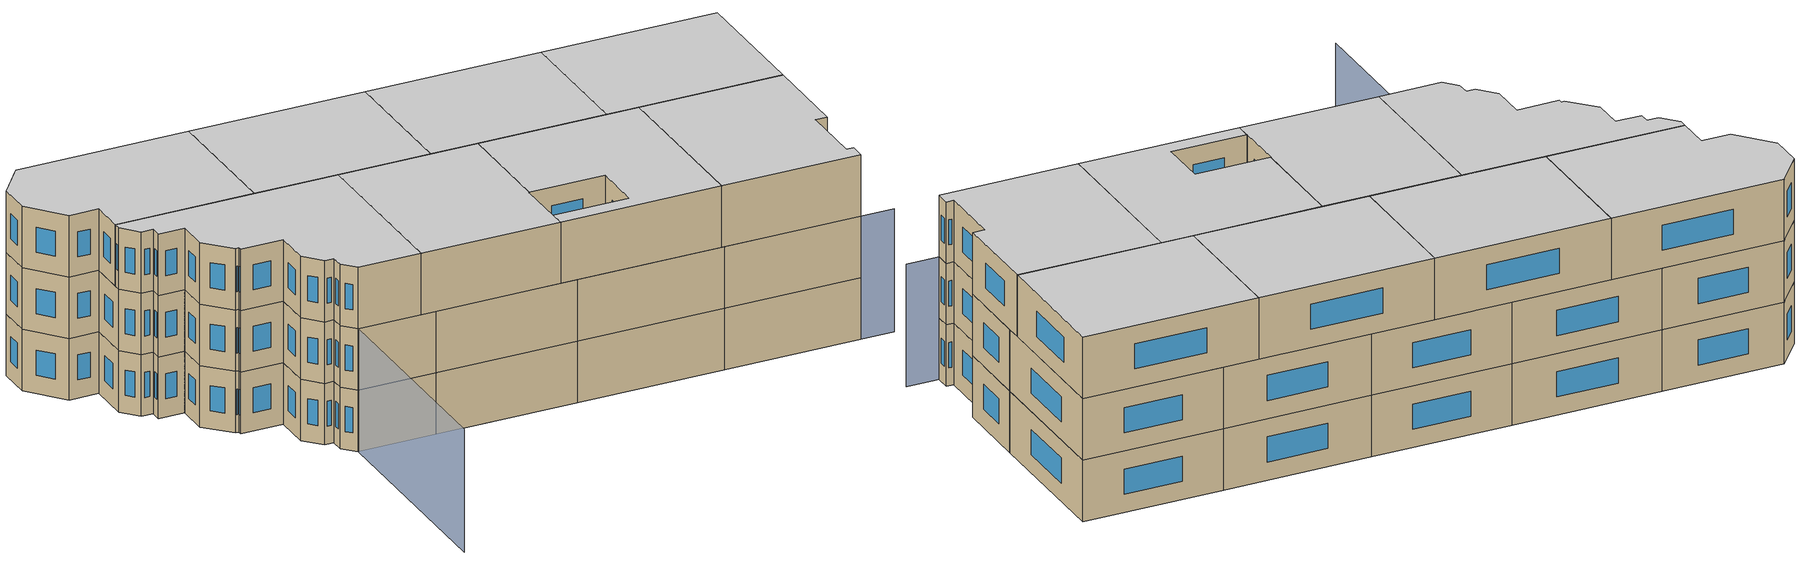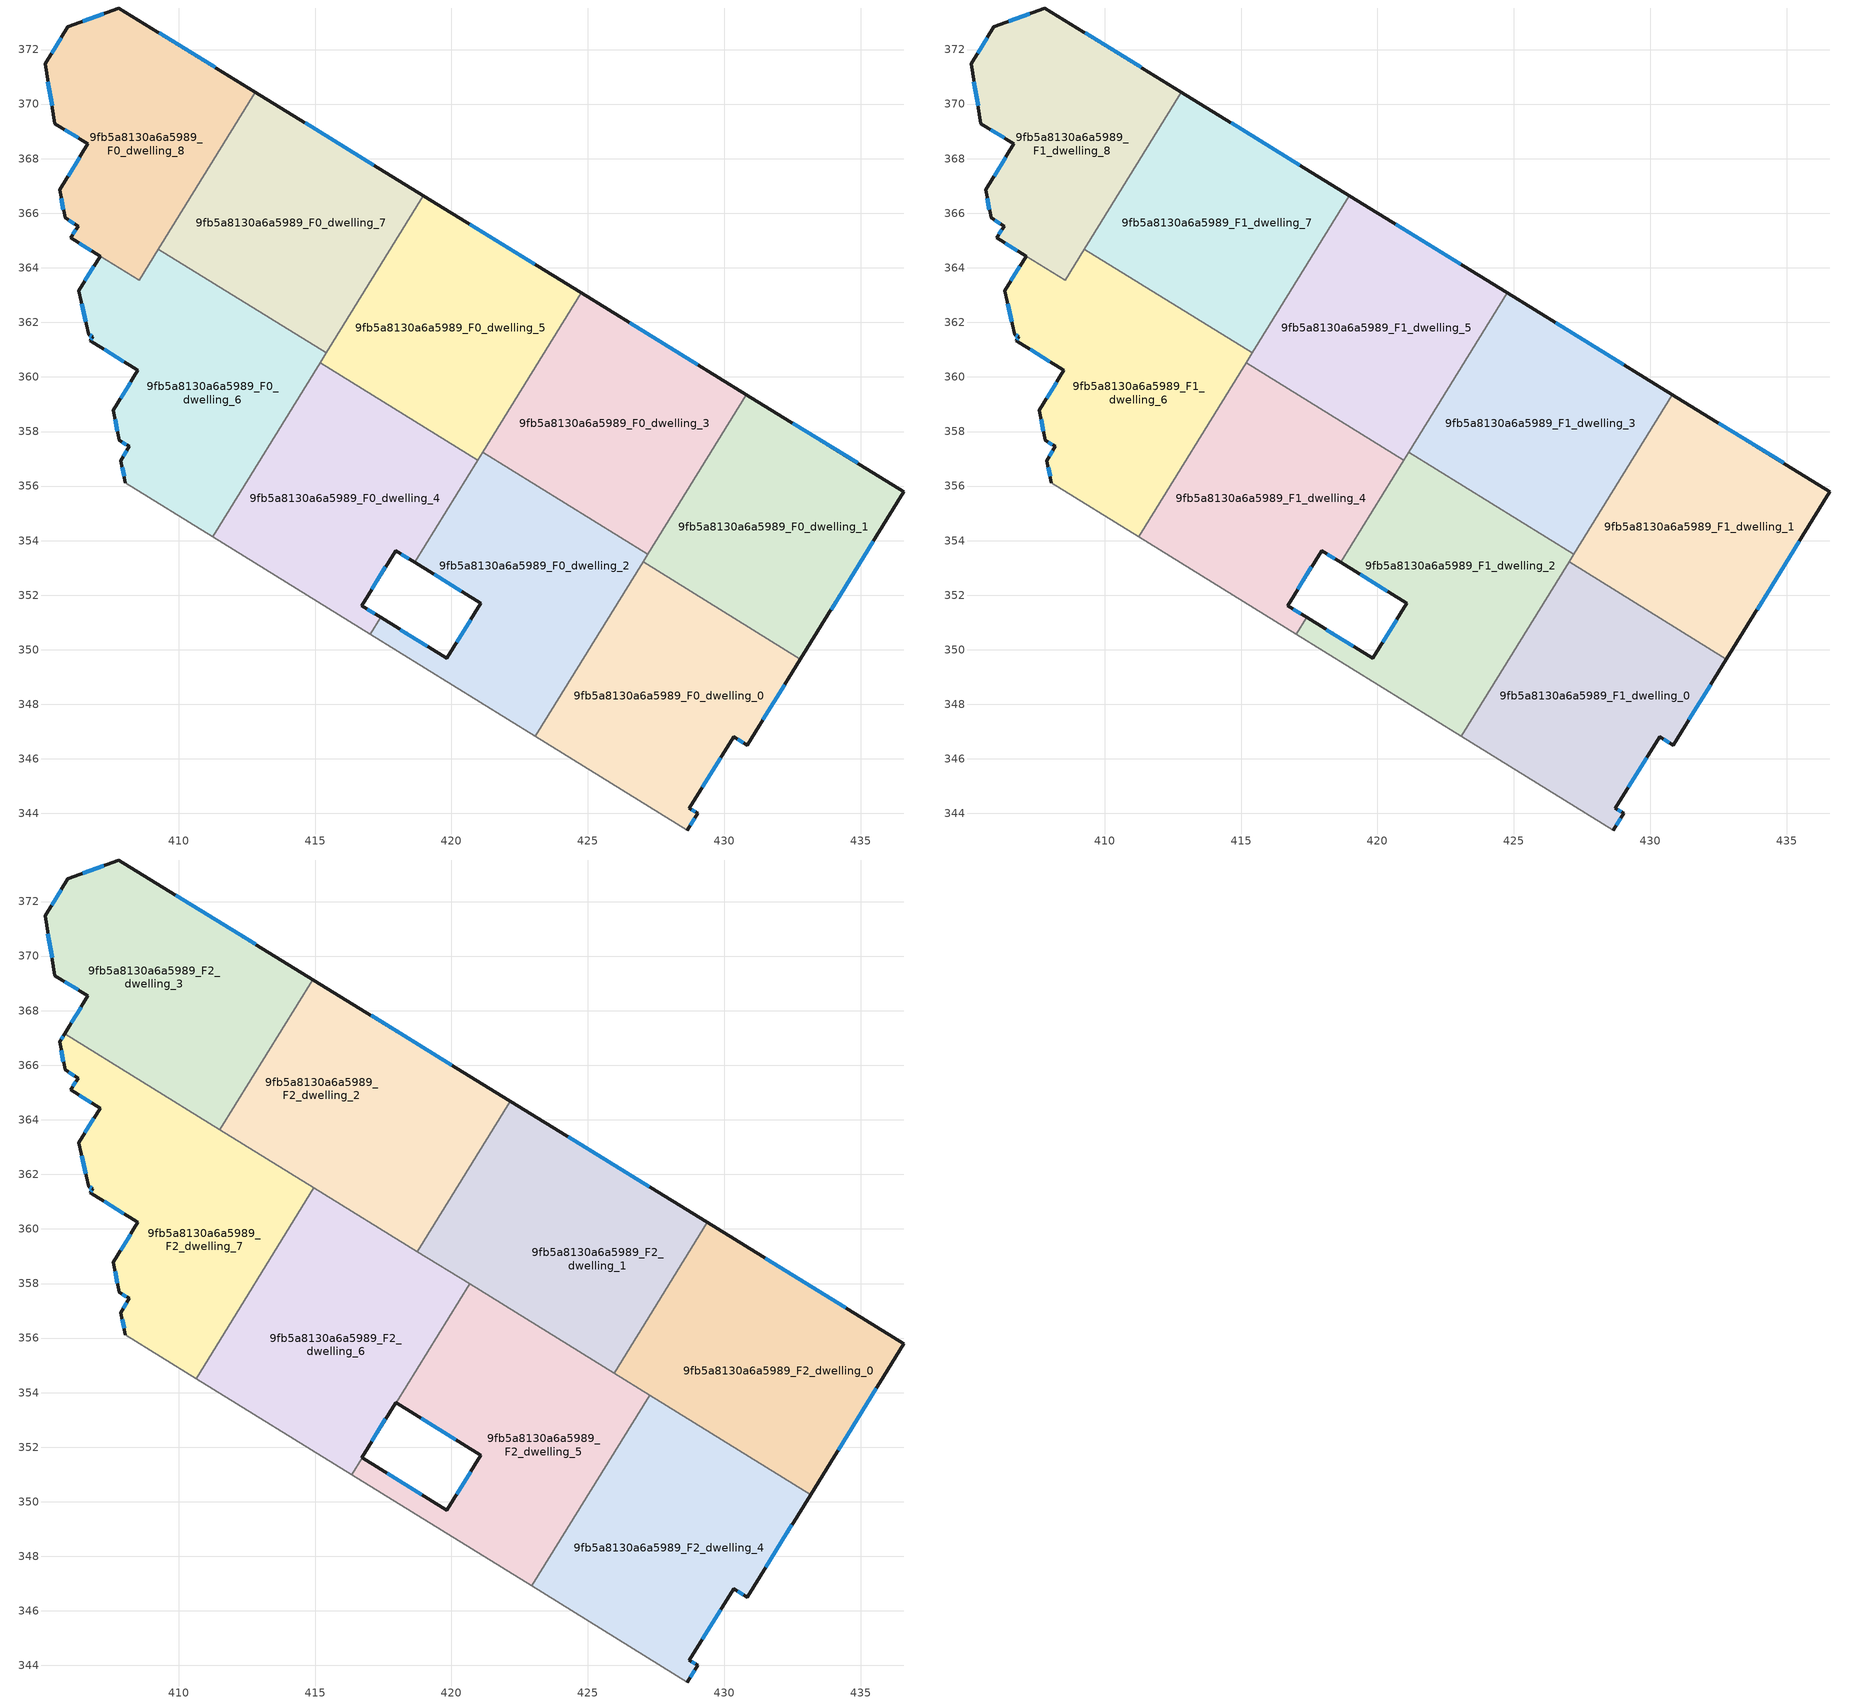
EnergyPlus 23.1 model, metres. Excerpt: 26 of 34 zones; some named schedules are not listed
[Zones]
9fb5a8130a6a5989_F0_dwelling_0
 floor ground (EU_floor_Construction): 432.79,349.66 430.84,346.5 430.34,346.81 428.72,344.19 429.02,344.01 428.64,343.39 423.07,346.83 427.02,353.22 z0
 wall outside (EU_wall_Construction): 428.64,343.39 429.02,344.01 428.72,344.19 430.34,346.81 430.84,346.5 432.79,349.66 z0:3
 wall adiabatic (EU_wall_Construction): 423.07,346.83 428.64,343.39 z0:3
 wall to 9fb5a8130a6a5989_F0_dwelling_1 (EU_wall_Construction): 432.79,349.66 427.02,353.22 z0:3
 wall to 9fb5a8130a6a5989_F0_dwelling_2 (EU_wall_Construction): 427.02,353.22 423.07,346.83 z0:3
 window (EU_Window_Construction): 428.93,344.06 428.81,344.14 / 428.75,343.58 428.91,343.83 / 431.42,347.43 432.22,348.72 / 430.49,346.72 430.69,346.59 / 429.2,344.97 429.86,346.04 z0.88:2.12
9fb5a8130a6a5989_F0_dwelling_1
 floor ground (EU_floor_Construction): 436.58,355.8 432.79,349.66 427.02,353.22 430.81,359.35 z0
 wall outside (EU_wall_Construction): 432.79,349.66 436.58,355.8 430.81,359.35 z0:3
 wall to 9fb5a8130a6a5989_F0_dwelling_3 (EU_wall_Construction): 430.81,359.35 427.19,353.5 z0:3
 wall to 9fb5a8130a6a5989_F0_dwelling_2 (EU_wall_Construction): 427.19,353.5 427.02,353.22 z0:3
 window (EU_Window_Construction): 433.91,351.47 435.47,353.99 / 434.88,356.85 432.51,358.3 z0.88:2.12
9fb5a8130a6a5989_F0_dwelling_2
 floor ground (EU_floor_Construction): 427.19,353.5 423.07,346.83 417.02,350.57 417.4,351.19 419.83,349.68 421.08,351.7 418.65,353.2 421.14,357.24 z0
 wall outside (EU_wall_Construction): 418.65,353.2 421.08,351.7 419.83,349.68 417.4,351.19 z0:3
 wall to 9fb5a8130a6a5989_F0_dwelling_4 (EU_wall_Construction): 417.4,351.19 417.02,350.57 / 420.96,356.95 418.65,353.2 z0:3
 wall to 9fb5a8130a6a5989_F0_dwelling_3 (EU_wall_Construction): 427.19,353.5 421.14,357.24 z0:3
 wall adiabatic (EU_wall_Construction): 417.02,350.57 423.07,346.83 z0:3
 wall to 9fb5a8130a6a5989_F0_dwelling_5 (EU_wall_Construction): 421.14,357.24 420.96,356.95 z0:3
 window (EU_Window_Construction): 419.12,350.13 418.12,350.74 / 420.71,351.11 420.2,350.28 / 419.37,352.76 420.36,352.14 z0.88:2.12
9fb5a8130a6a5989_F0_dwelling_3
 floor ground (EU_floor_Construction): 430.81,359.35 427.19,353.5 421.14,357.24 424.75,363.08 z0
 wall outside (EU_wall_Construction): 430.81,359.35 424.75,363.08 z0:3
 wall to 9fb5a8130a6a5989_F0_dwelling_5 (EU_wall_Construction): 424.75,363.08 421.14,357.24 z0:3
 window (EU_Window_Construction): 429.02,360.45 426.54,361.98 z0.88:2.12
9fb5a8130a6a5989_F0_dwelling_4
 floor ground (EU_floor_Construction): 420.96,356.95 418.65,353.2 417.95,353.63 416.7,351.62 417.4,351.19 417.02,350.57 411.25,354.14 415.19,360.52 z0
 wall outside (EU_wall_Construction): 417.4,351.19 416.7,351.62 417.95,353.63 418.65,353.2 z0:3
 wall adiabatic (EU_wall_Construction): 411.25,354.14 417.02,350.57 z0:3
 wall to 9fb5a8130a6a5989_F0_dwelling_5 (EU_wall_Construction): 420.96,356.95 415.19,360.52 z0:3
 wall to 9fb5a8130a6a5989_F0_dwelling_6 (EU_wall_Construction): 415.19,360.52 411.25,354.14 z0:3
 window (EU_Window_Construction): 417.2,351.31 416.91,351.49 / 418.16,353.51 418.44,353.33 / 417.07,352.21 417.58,353.04 z0.88:2.12
9fb5a8130a6a5989_F0_dwelling_5
 floor ground (EU_floor_Construction): 424.75,363.08 420.96,356.95 415.19,360.52 418.97,366.64 z0
 wall outside (EU_wall_Construction): 424.75,363.08 418.97,366.64 z0:3
 wall to 9fb5a8130a6a5989_F0_dwelling_7 (EU_wall_Construction): 418.97,366.64 415.41,360.88 z0:3
 wall to 9fb5a8130a6a5989_F0_dwelling_6 (EU_wall_Construction): 415.41,360.88 415.19,360.52 z0:3
 window (EU_Window_Construction): 423.05,364.13 420.68,365.59 z0.88:2.12
9fb5a8130a6a5989_F0_dwelling_6
 floor ground (EU_floor_Construction): 415.41,360.88 411.25,354.14 408.05,356.12 407.88,356.93 408.2,357.45 407.82,357.68 407.6,358.78 408.51,360.25 406.76,361.32 406.85,361.46 406.71,361.55 406.34,363.15 407.12,364.43 408.56,363.54 409.26,364.68 z0
 wall outside (EU_wall_Construction): 407.12,364.43 406.34,363.15 406.71,361.55 406.85,361.46 406.76,361.32 408.51,360.25 407.6,358.78 407.82,357.68 408.2,357.45 407.88,356.93 408.05,356.12 z0:3
 wall to 9fb5a8130a6a5989_F0_dwelling_7 (EU_wall_Construction): 415.41,360.88 409.26,364.68 z0:3
 wall adiabatic (EU_wall_Construction): 408.05,356.12 411.25,354.14 z0:3
 wall to 9fb5a8130a6a5989_F0_dwelling_8 (EU_wall_Construction): 409.26,364.68 408.56,363.54 407.12,364.43 z0:3
 window (EU_Window_Construction): 407.67,358.46 407.76,358.01 / 408.24,359.81 407.87,359.21 / 407.28,361.01 407.99,360.56 / 406.82,361.42 406.79,361.37 / 406.75,361.53 406.81,361.49 / 406.45,362.68 406.6,362.02 / 406.89,364.05 406.57,363.53 / 407.93,356.69 408,356.36 / 408.1,357.3 407.97,357.09 / 407.93,357.61 408.09,357.52 z0.88:2.12
9fb5a8130a6a5989_F0_dwelling_7
 floor ground (EU_floor_Construction): 418.97,366.64 415.41,360.88 409.26,364.68 412.82,370.43 z0
 wall outside (EU_wall_Construction): 418.97,366.64 412.82,370.43 z0:3
 wall to 9fb5a8130a6a5989_F0_dwelling_8 (EU_wall_Construction): 412.82,370.43 409.26,364.68 z0:3
 window (EU_Window_Construction): 417.16,367.76 414.63,369.32 z0.88:2.12
9fb5a8130a6a5989_F0_dwelling_8
 floor ground (EU_floor_Construction): 412.82,370.43 408.56,363.54 406.05,365.09 406.31,365.53 405.84,365.83 405.64,366.86 406.68,368.54 405.47,369.29 405.1,371.47 405.94,372.83 407.8,373.52 z0
 wall outside (EU_wall_Construction): 412.82,370.43 407.8,373.52 405.94,372.83 405.1,371.47 405.47,369.29 406.68,368.54 405.64,366.86 405.84,365.83 406.31,365.53 406.05,365.09 407.12,364.43 z0:3
 window (EU_Window_Construction): 406.23,365.4 406.12,365.22 / 405.98,365.74 406.17,365.62 / 405.7,366.56 405.78,366.13 / 406.37,368.04 405.95,367.36 / 405.82,369.07 406.32,368.76 / 405.21,370.83 405.36,369.93 / 405.7,372.43 405.35,371.87 / 407.25,373.32 406.49,373.04 / 411.34,371.34 409.28,372.61 / 406.36,364.9 406.8,364.62 z0.88:2.12
9fb5a8130a6a5989_F1_dwelling_0
 floor to 9fb5a8130a6a5989_F0_dwelling_0 (EU_floor_Construction): 432.79,349.66 430.84,346.5 430.34,346.81 428.72,344.19 429.02,344.01 428.64,343.39 423.07,346.83 427.02,353.22 z3
 wall outside (EU_wall_Construction): 428.64,343.39 429.02,344.01 428.72,344.19 430.34,346.81 430.84,346.5 432.79,349.66 z3:6
 wall adiabatic (EU_wall_Construction): 423.07,346.83 428.64,343.39 z3:6
 wall to 9fb5a8130a6a5989_F1_dwelling_1 (EU_wall_Construction): 432.79,349.66 427.02,353.22 z3:6
 wall to 9fb5a8130a6a5989_F1_dwelling_2 (EU_wall_Construction): 427.02,353.22 423.07,346.83 z3:6
 window (EU_Window_Construction): 428.93,344.06 428.81,344.14 / 428.75,343.58 428.91,343.83 / 431.42,347.43 432.22,348.72 / 430.49,346.72 430.69,346.59 / 429.2,344.97 429.86,346.04 z3.88:5.12
9fb5a8130a6a5989_F1_dwelling_1
 floor to 9fb5a8130a6a5989_F0_dwelling_1 (EU_floor_Construction): 436.58,355.8 432.79,349.66 427.02,353.22 430.81,359.35 z3
 wall outside (EU_wall_Construction): 432.79,349.66 436.58,355.8 430.81,359.35 z3:6
 wall to 9fb5a8130a6a5989_F1_dwelling_3 (EU_wall_Construction): 430.81,359.35 427.19,353.5 z3:6
 wall to 9fb5a8130a6a5989_F1_dwelling_2 (EU_wall_Construction): 427.19,353.5 427.02,353.22 z3:6
 window (EU_Window_Construction): 433.91,351.47 435.47,353.99 / 434.88,356.85 432.51,358.3 z3.88:5.12
9fb5a8130a6a5989_F1_dwelling_2
 floor to 9fb5a8130a6a5989_F0_dwelling_2 (EU_floor_Construction): 427.19,353.5 423.07,346.83 417.02,350.57 417.4,351.19 419.83,349.68 421.08,351.7 418.65,353.2 421.14,357.24 z3
 wall outside (EU_wall_Construction): 418.65,353.2 421.08,351.7 419.83,349.68 417.4,351.19 z3:6
 wall to 9fb5a8130a6a5989_F1_dwelling_4 (EU_wall_Construction): 417.4,351.19 417.02,350.57 / 420.96,356.95 418.65,353.2 z3:6
 wall to 9fb5a8130a6a5989_F1_dwelling_3 (EU_wall_Construction): 427.19,353.5 421.14,357.24 z3:6
 wall adiabatic (EU_wall_Construction): 417.02,350.57 423.07,346.83 z3:6
 wall to 9fb5a8130a6a5989_F1_dwelling_5 (EU_wall_Construction): 421.14,357.24 420.96,356.95 z3:6
 window (EU_Window_Construction): 419.12,350.13 418.12,350.74 / 420.71,351.11 420.2,350.28 / 419.37,352.76 420.36,352.14 z3.88:5.12
9fb5a8130a6a5989_F1_dwelling_3
 floor to 9fb5a8130a6a5989_F0_dwelling_3 (EU_floor_Construction): 430.81,359.35 427.19,353.5 421.14,357.24 424.75,363.08 z3
 wall outside (EU_wall_Construction): 430.81,359.35 424.75,363.08 z3:6
 wall to 9fb5a8130a6a5989_F1_dwelling_5 (EU_wall_Construction): 424.75,363.08 421.14,357.24 z3:6
 window (EU_Window_Construction): 429.02,360.45 426.54,361.98 z3.88:5.12
 ceiling adiabatic (EU_roof_Construction): 427.39,353.83 430.81,359.35 424.75,363.08 421.14,357.24 427.06,353.58 427.26,353.91 z6
9fb5a8130a6a5989_F1_dwelling_4
 floor to 9fb5a8130a6a5989_F0_dwelling_4 (EU_floor_Construction): 420.96,356.95 418.65,353.2 417.95,353.63 416.7,351.62 417.4,351.19 417.02,350.57 411.25,354.14 415.19,360.52 z3
 wall outside (EU_wall_Construction): 417.4,351.19 416.7,351.62 417.95,353.63 418.65,353.2 z3:6
 wall adiabatic (EU_wall_Construction): 411.25,354.14 417.02,350.57 z3:6
 wall to 9fb5a8130a6a5989_F1_dwelling_5 (EU_wall_Construction): 420.96,356.95 415.19,360.52 z3:6
 wall to 9fb5a8130a6a5989_F1_dwelling_6 (EU_wall_Construction): 415.19,360.52 411.25,354.14 z3:6
 window (EU_Window_Construction): 417.2,351.31 416.91,351.49 / 418.16,353.51 418.44,353.33 / 417.07,352.21 417.58,353.04 z3.88:5.12
9fb5a8130a6a5989_F1_dwelling_5
 floor to 9fb5a8130a6a5989_F0_dwelling_5 (EU_floor_Construction): 424.75,363.08 420.96,356.95 415.19,360.52 418.97,366.64 z3
 wall outside (EU_wall_Construction): 424.75,363.08 418.97,366.64 z3:6
 wall to 9fb5a8130a6a5989_F1_dwelling_7 (EU_wall_Construction): 418.97,366.64 415.41,360.88 z3:6
 wall to 9fb5a8130a6a5989_F1_dwelling_6 (EU_wall_Construction): 415.41,360.88 415.19,360.52 z3:6
 window (EU_Window_Construction): 423.05,364.13 420.68,365.59 z3.88:5.12
9fb5a8130a6a5989_F1_dwelling_6
 floor to 9fb5a8130a6a5989_F0_dwelling_6 (EU_floor_Construction): 415.41,360.88 411.25,354.14 408.05,356.12 407.88,356.93 408.2,357.45 407.82,357.68 407.6,358.78 408.51,360.25 406.76,361.32 406.85,361.46 406.71,361.55 406.34,363.15 407.12,364.43 408.56,363.54 409.26,364.68 z3
 wall outside (EU_wall_Construction): 407.12,364.43 406.34,363.15 406.71,361.55 406.85,361.46 406.76,361.32 408.51,360.25 407.6,358.78 407.82,357.68 408.2,357.45 407.88,356.93 408.05,356.12 z3:6
 wall to 9fb5a8130a6a5989_F1_dwelling_7 (EU_wall_Construction): 415.41,360.88 409.26,364.68 z3:6
 wall adiabatic (EU_wall_Construction): 408.05,356.12 411.25,354.14 z3:6
 wall to 9fb5a8130a6a5989_F1_dwelling_8 (EU_wall_Construction): 409.26,364.68 408.56,363.54 407.12,364.43 z3:6
 window (EU_Window_Construction): 407.67,358.46 407.76,358.01 / 408.24,359.81 407.87,359.21 / 407.28,361.01 407.99,360.56 / 406.82,361.42 406.79,361.37 / 406.75,361.53 406.81,361.49 / 406.45,362.68 406.6,362.02 / 406.89,364.05 406.57,363.53 / 407.93,356.69 408,356.36 / 408.1,357.3 407.97,357.09 / 407.93,357.61 408.09,357.52 z3.88:5.12
9fb5a8130a6a5989_F1_dwelling_7
 floor to 9fb5a8130a6a5989_F0_dwelling_7 (EU_floor_Construction): 418.97,366.64 415.41,360.88 409.26,364.68 412.82,370.43 z3
 wall outside (EU_wall_Construction): 418.97,366.64 412.82,370.43 z3:6
 wall to 9fb5a8130a6a5989_F1_dwelling_8 (EU_wall_Construction): 412.82,370.43 409.26,364.68 z3:6
 window (EU_Window_Construction): 417.16,367.76 414.63,369.32 z3.88:5.12
9fb5a8130a6a5989_F1_dwelling_8
 floor to 9fb5a8130a6a5989_F0_dwelling_8 (EU_floor_Construction): 412.82,370.43 408.56,363.54 406.05,365.09 406.31,365.53 405.84,365.83 405.64,366.86 406.68,368.54 405.47,369.29 405.1,371.47 405.94,372.83 407.8,373.52 z3
 wall outside (EU_wall_Construction): 412.82,370.43 407.8,373.52 405.94,372.83 405.1,371.47 405.47,369.29 406.68,368.54 405.64,366.86 405.84,365.83 406.31,365.53 406.05,365.09 407.12,364.43 z3:6
 window (EU_Window_Construction): 406.23,365.4 406.12,365.22 / 405.98,365.74 406.17,365.62 / 405.7,366.56 405.78,366.13 / 406.37,368.04 405.95,367.36 / 405.82,369.07 406.32,368.76 / 405.21,370.83 405.36,369.93 / 405.7,372.43 405.35,371.87 / 407.25,373.32 406.49,373.04 / 411.34,371.34 409.28,372.61 / 406.36,364.9 406.8,364.62 z3.88:5.12
9fb5a8130a6a5989_F2_dwelling_0
 floor to 9fb5a8130a6a5989_F1_dwelling_1 (EU_floor_Construction): 436.58,355.8 433.17,350.26 427.39,353.83 430.81,359.35 z6
 floor adiabatic (EU_floor_Construction): 430.81,359.35 427.39,353.83 425.96,354.71 429.38,360.24 z6
 wall outside (EU_wall_Construction): 433.17,350.26 436.58,355.8 429.38,360.24 z6:9
 wall to 9fb5a8130a6a5989_F2_dwelling_1 (EU_wall_Construction): 429.38,360.24 425.96,354.71 z6:9
 wall to 9fb5a8130a6a5989_F2_dwelling_4 (EU_wall_Construction): 427.26,353.91 433.17,350.26 z6:9
 wall to 9fb5a8130a6a5989_F2_dwelling_5 (EU_wall_Construction): 425.96,354.71 427.26,353.91 z6:9
 window (EU_Window_Construction): 434.46,357.11 431.5,358.93 / 434.17,351.89 435.58,354.16 z6.88:8.12
 ceiling to 9fb5a8130a6a5989_F3_dwelling_0 (EU_floor_Construction): 433.17,350.26 436.58,355.8 429.38,360.24 425.96,354.71 z9
9fb5a8130a6a5989_F2_dwelling_1
 floor adiabatic (EU_floor_Construction): 429.38,360.24 425.96,354.71 421.34,357.56 424.75,363.08 z6
 floor to 9fb5a8130a6a5989_F1_dwelling_5 (EU_floor_Construction): 424.75,363.08 421.34,357.56 418.74,359.17 422.15,364.68 z6
 wall outside (EU_wall_Construction): 429.38,360.24 422.15,364.68 z6:9
 wall to 9fb5a8130a6a5989_F2_dwelling_2 (EU_wall_Construction): 422.15,364.68 418.74,359.17 z6:9
 wall to 9fb5a8130a6a5989_F2_dwelling_5 (EU_wall_Construction): 420.66,357.98 425.96,354.71 z6:9
 wall to 9fb5a8130a6a5989_F2_dwelling_6 (EU_wall_Construction): 418.75,359.17 420.66,357.98 z6:9
 window (EU_Window_Construction): 427.24,361.55 424.28,363.37 z6.88:8.12
 ceiling to 9fb5a8130a6a5989_F3_dwelling_1 (EU_floor_Construction): 425.96,354.71 429.38,360.24 422.15,364.68 418.74,359.17 z9
9fb5a8130a6a5989_F2_dwelling_2
 floor to 9fb5a8130a6a5989_F1_dwelling_7 (EU_floor_Construction): 418.97,366.64 415.56,361.13 411.52,363.63 414.92,369.14 z6
 floor to 9fb5a8130a6a5989_F1_dwelling_5 (EU_floor_Construction): 422.15,364.68 418.74,359.17 415.56,361.13 418.97,366.64 z6
 wall outside (EU_wall_Construction): 422.15,364.68 414.92,369.14 z6:9
 wall to 9fb5a8130a6a5989_F2_dwelling_3 (EU_wall_Construction): 414.92,369.14 411.52,363.63 z6:9
 wall to 9fb5a8130a6a5989_F2_dwelling_6 (EU_wall_Construction): 414.96,361.51 418.74,359.17 z6:9
 wall to 9fb5a8130a6a5989_F2_dwelling_7 (EU_wall_Construction): 411.52,363.63 414.96,361.51 z6:9
 window (EU_Window_Construction): 420.02,366 417.05,367.83 z6.88:8.12
 ceiling to 9fb5a8130a6a5989_F3_dwelling_2 (EU_floor_Construction): 418.74,359.17 422.15,364.68 414.92,369.14 411.52,363.63 z9
9fb5a8130a6a5989_F2_dwelling_3
 floor to 9fb5a8130a6a5989_F1_dwelling_8 (EU_floor_Construction): 412.82,370.43 409.42,364.93 405.82,367.15 406.68,368.54 405.47,369.29 405.1,371.47 405.94,372.83 407.8,373.52 z6
 floor to 9fb5a8130a6a5989_F1_dwelling_7 (EU_floor_Construction): 414.92,369.14 411.52,363.63 409.42,364.93 412.82,370.43 z6
 wall outside (EU_wall_Construction): 414.92,369.14 407.8,373.52 405.94,372.83 405.1,371.47 405.47,369.29 406.68,368.54 405.82,367.15 z6:9
 wall to 9fb5a8130a6a5989_F2_dwelling_7 (EU_wall_Construction): 405.82,367.15 411.52,363.63 z6:9
 window (EU_Window_Construction): 407.25,373.32 406.49,373.04 / 412.82,370.43 409.9,372.23 / 406.42,368.13 406.07,367.56 / 405.82,369.07 406.32,368.76 / 405.21,370.83 405.36,369.93 / 405.7,372.43 405.35,371.87 z6.88:8.12
 ceiling to 9fb5a8130a6a5989_F3_dwelling_3 (EU_floor_Construction): 411.52,363.63 414.92,369.14 407.8,373.52 405.94,372.83 405.1,371.47 405.47,369.29 406.68,368.54 405.82,367.15 z9
9fb5a8130a6a5989_F2_dwelling_4
 floor to 9fb5a8130a6a5989_F1_dwelling_0 (EU_floor_Construction): 432.79,349.66 430.84,346.5 430.34,346.81 428.72,344.19 429.02,344.01 428.64,343.39 423.08,346.83 427.02,353.22 z6
 floor to 9fb5a8130a6a5989_F1_dwelling_1 (EU_floor_Construction): 433.17,350.26 432.79,349.66 427.02,353.22 427.39,353.83 z6
 floor to 9fb5a8130a6a5989_F1_dwelling_2 (EU_floor_Construction): 427.19,353.5 423.08,346.83 422.94,346.92 427.06,353.58 z6
 floor to 9fb5a8130a6a5989_F1_dwelling_3 (EU_floor_Construction): 427.39,353.83 427.19,353.5 427.06,353.58 427.26,353.91 z6
 wall outside (EU_wall_Construction): 428.64,343.39 429.02,344.01 428.72,344.19 430.34,346.81 430.84,346.5 433.17,350.26 z6:9
 wall adiabatic (EU_wall_Construction): 422.94,346.92 428.64,343.39 z6:9
 wall to 9fb5a8130a6a5989_F2_dwelling_5 (EU_wall_Construction): 427.26,353.91 422.94,346.92 z6:9
 window (EU_Window_Construction): 429.2,344.97 429.86,346.04 / 428.93,344.06 428.81,344.14 / 428.75,343.58 428.91,343.83 / 431.53,347.61 432.48,349.15 / 430.49,346.72 430.69,346.59 z6.88:8.12
 ceiling to 9fb5a8130a6a5989_F3_dwelling_4 (EU_floor_Construction): 430.84,346.5 433.17,350.26 427.26,353.91 422.94,346.92 428.64,343.39 429.02,344.01 428.72,344.19 430.34,346.81 z9
9fb5a8130a6a5989_F2_dwelling_5
 floor to 9fb5a8130a6a5989_F1_dwelling_2 (EU_floor_Construction): 427.06,353.58 422.94,346.92 417.02,350.57 417.4,351.19 419.83,349.68 421.08,351.7 418.65,353.2 421.14,357.24 z6
 floor to 9fb5a8130a6a5989_F1_dwelling_4 (EU_floor_Construction): 417.4,351.19 417.02,350.57 416.35,350.99 416.72,351.61 z6; 420.96,356.95 418.65,353.2 417.97,353.62 420.28,357.37 z6
 floor to 9fb5a8130a6a5989_F1_dwelling_5 (EU_floor_Construction): 421.34,357.56 420.96,356.95 420.28,357.37 420.66,357.98 z6
 floor adiabatic (EU_floor_Construction): 427.26,353.91 427.06,353.58 421.14,357.24 421.34,357.56 z6
 wall outside (EU_wall_Construction): 417.97,353.62 421.08,351.7 419.83,349.68 416.72,351.61 z6:9
 wall to 9fb5a8130a6a5989_F2_dwelling_6 (EU_wall_Construction): 416.72,351.61 416.34,350.99 / 420.66,357.98 417.97,353.62 z6:9
 wall adiabatic (EU_wall_Construction): 416.34,350.99 422.94,346.92 z6:9
 window (EU_Window_Construction): 418.92,350.25 417.64,351.04 / 420.71,351.11 420.2,350.28 / 418.89,353.06 420.16,352.27 z6.88:8.12
 ceiling to 9fb5a8130a6a5989_F3_dwelling_5 (EU_floor_Construction): 422.94,346.92 427.26,353.91 420.66,357.98 417.97,353.62 421.08,351.7 419.83,349.68 416.72,351.61 416.34,350.99 z9
9fb5a8130a6a5989_F2_dwelling_6
 floor to 9fb5a8130a6a5989_F1_dwelling_4 (EU_floor_Construction): 420.28,357.37 417.97,353.62 417.95,353.63 416.7,351.62 416.72,351.61 416.35,350.99 411.25,354.14 415.19,360.52 z6
 floor to 9fb5a8130a6a5989_F1_dwelling_6 (EU_floor_Construction): 415.41,360.88 411.25,354.14 410.64,354.52 414.8,361.26 z6
 floor to 9fb5a8130a6a5989_F1_dwelling_5 (EU_floor_Construction): 420.66,357.98 420.28,357.37 415.19,360.52 415.56,361.13 z6
 floor to 9fb5a8130a6a5989_F1_dwelling_7 (EU_floor_Construction): 415.56,361.13 415.41,360.88 414.8,361.26 414.96,361.51 z6
 wall outside (EU_wall_Construction): 416.72,351.61 416.7,351.62 417.95,353.63 417.97,353.62 z6:9
 wall adiabatic (EU_wall_Construction): 410.64,354.52 416.34,350.99 z6:9
 wall to 9fb5a8130a6a5989_F2_dwelling_7 (EU_wall_Construction): 414.96,361.51 410.64,354.52 z6:9
 window (EU_Window_Construction): 417.07,352.21 417.58,353.04 z6.88:8.12
 ceiling to 9fb5a8130a6a5989_F3_dwelling_6 (EU_floor_Construction): 417.97,353.62 420.66,357.98 414.96,361.51 410.64,354.52 416.34,350.99 416.72,351.61 416.7,351.62 417.95,353.63 z9
9fb5a8130a6a5989_F2_dwelling_7
 floor to 9fb5a8130a6a5989_F1_dwelling_6 (EU_floor_Construction): 414.8,361.26 410.64,354.52 408.05,356.12 407.88,356.93 408.2,357.45 407.82,357.68 407.6,358.78 408.51,360.25 406.76,361.32 406.85,361.46 406.71,361.55 406.34,363.15 407.12,364.43 408.56,363.54 409.26,364.68 z6
 floor to 9fb5a8130a6a5989_F1_dwelling_8 (EU_floor_Construction): 409.42,364.93 409.26,364.68 408.56,363.54 406.05,365.09 406.31,365.53 405.84,365.83 405.64,366.86 405.82,367.15 z6
 floor to 9fb5a8130a6a5989_F1_dwelling_7 (EU_floor_Construction): 414.96,361.51 414.8,361.26 409.26,364.68 409.42,364.93 z6
 wall outside (EU_wall_Construction): 405.82,367.15 405.64,366.86 405.84,365.83 406.31,365.53 406.05,365.09 407.12,364.43 406.34,363.15 406.71,361.55 406.85,361.46 406.76,361.32 408.51,360.25 407.6,358.78 407.82,357.68 408.2,357.45 407.88,356.93 408.05,356.12 z6:9
 wall adiabatic (EU_wall_Construction): 408.05,356.12 410.64,354.52 z6:9
 window (EU_Window_Construction): 406.82,361.42 406.79,361.37 / 406.75,361.53 406.81,361.49 / 406.45,362.68 406.6,362.02 / 406.89,364.05 406.57,363.53 / 406.36,364.9 406.8,364.62 / 406.23,365.4 406.12,365.22 / 405.98,365.74 406.17,365.62 / 405.7,366.56 405.78,366.13 / 405.77,367.07 405.69,366.95 / 407.93,356.69 408,356.36 / 408.1,357.3 407.97,357.09 / 407.93,357.61 408.09,357.52 / 407.67,358.46 407.76,358.01 / 408.24,359.81 407.87,359.21 / 407.28,361.01 407.99,360.56 z6.88:8.12
 ceiling to 9fb5a8130a6a5989_F3_dwelling_7 (EU_floor_Construction): 410.64,354.52 414.96,361.51 405.82,367.15 405.64,366.86 405.84,365.83 406.31,365.53 406.05,365.09 407.12,364.43 406.34,363.15 406.71,361.55 406.85,361.46 406.76,361.32 408.51,360.25 407.6,358.78 407.82,357.68 408.2,357.45 407.88,356.93 408.05,356.12 z9
shading: 402.53,347.18 408.05,356.12 / 408.05,356.12 430,342.56 z0:6
[Building]
EU S2 Campaign: North Axis=0; Terrain=City; Solar Distribution=FullExterior
[Site:Location]
Montreal-Trudeau.Intl.AP: Latitude=45.4667; Longitude=-73.75; Time Zone=-5; Elevation=36
[SizingPeriod:WeatherFileDays]
AnnualSizingPeriod: Begin Month=1; Begin Day of Month=1; End Month=12; End Day of Month=31; Day of Week for Start Day=Monday; Use Weather File Daylight Saving Period=No; Use Weather File Rain and Snow Indicators=No
[MATERIAL]
EU_InternalMass_Material: Roughness=MediumRough; Thickness=0.1; Conductivity=1; Density=1800; Specific Heat=900; Thermal Absorptance=0.9; Solar Absorptance=0.7; Visible Absorptance=0.7
[MATERIAL:NOMASS] Roughness=MediumRough; Thermal Absorptance=0.9; Solar Absorptance=0.7; Visible Absorptance=0.7
Name | Thermal Resistance
EU_wall_NoMass | 1.609
EU_roof_NoMass | 2.744
EU_floor_NoMass | 1.35572
[WINDOWMATERIAL:SIMPLEGLAZINGSYSTEM]
EU_Window_SimpleGlazing: UFactor=2.99806; Solar Heat Gain Coefficient=0.8; Visible Transmittance=0.8
[CONSTRUCTION]
EU_wall_Construction: EU_wall_NoMass
EU_roof_Construction: EU_roof_NoMass
EU_floor_Construction: EU_floor_NoMass
EU_Window_Construction: EU_Window_SimpleGlazing
EU_InternalMass_Construction: EU_InternalMass_Material
[ZONE] Type=1; Multiplier=1; Ceiling Height=autocalculate; Floor Area=autocalculate; Part of Total Floor Area=Yes
Name | Volume
9fb5a8130a6a5989_F0_dwelling_0; 9fb5a8130a6a5989_F1_dwelling_0 | 146.815
9fb5a8130a6a5989_F2_dwelling_0 | 165.143
9fb5a8130a6a5989_F0_dwelling_1; 9fb5a8130a6a5989_F1_dwelling_1 | 146.807
9fb5a8130a6a5989_F2_dwelling_1; 9fb5a8130a6a5989_F2_dwelling_2 | 165.165
9fb5a8130a6a5989_F0_dwelling_2; 9fb5a8130a6a5989_F1_dwelling_2 | 146.806
9fb5a8130a6a5989_F0_dwelling_3; 9fb5a8130a6a5989_F1_dwelling_3 | 146.812
9fb5a8130a6a5989_F2_dwelling_3 | 165.141
9fb5a8130a6a5989_F0_dwelling_4; 9fb5a8130a6a5989_F1_dwelling_4 | 146.793
9fb5a8130a6a5989_F2_dwelling_4 | 165.166
9fb5a8130a6a5989_F0_dwelling_5; 9fb5a8130a6a5989_F1_dwelling_5 | 146.8125
9fb5a8130a6a5989_F2_dwelling_5 | 165.162
9fb5a8130a6a5989_F0_dwelling_6; 9fb5a8130a6a5989_F1_dwelling_6 | 158.454
9fb5a8130a6a5989_F2_dwelling_6 | 165.168
9fb5a8130a6a5989_F0_dwelling_7; 9fb5a8130a6a5989_F1_dwelling_7 | 146.819
9fb5a8130a6a5989_F2_dwelling_7 | 165.177
9fb5a8130a6a5989_F0_dwelling_8; 9fb5a8130a6a5989_F1_dwelling_8 | 135.18
[INTERNALMASS] Construction=EU_InternalMass_Construction
Name | Zone or ZoneList | Surface Area
9fb5a8130a6a5989_F0_dwelling_0_EU_InternalMass | 9fb5a8130a6a5989_F0_dwelling_0 | 48.9383
9fb5a8130a6a5989_F0_dwelling_1_EU_InternalMass | 9fb5a8130a6a5989_F0_dwelling_1 | 48.9369
9fb5a8130a6a5989_F0_dwelling_2_EU_InternalMass | 9fb5a8130a6a5989_F0_dwelling_2 | 48.9371
9fb5a8130a6a5989_F0_dwelling_3_EU_InternalMass | 9fb5a8130a6a5989_F0_dwelling_3 | 48.9373
9fb5a8130a6a5989_F0_dwelling_4_EU_InternalMass | 9fb5a8130a6a5989_F0_dwelling_4 | 48.9315
9fb5a8130a6a5989_F0_dwelling_5_EU_InternalMass | 9fb5a8130a6a5989_F0_dwelling_5 | 48.9376
9fb5a8130a6a5989_F0_dwelling_6_EU_InternalMass | 9fb5a8130a6a5989_F0_dwelling_6 | 52.8181
9fb5a8130a6a5989_F0_dwelling_7_EU_InternalMass | 9fb5a8130a6a5989_F0_dwelling_7 | 48.9388
9fb5a8130a6a5989_F0_dwelling_8_EU_InternalMass | 9fb5a8130a6a5989_F0_dwelling_8 | 45.0614
9fb5a8130a6a5989_F1_dwelling_0_EU_InternalMass | 9fb5a8130a6a5989_F1_dwelling_0 | 48.9383
9fb5a8130a6a5989_F1_dwelling_1_EU_InternalMass | 9fb5a8130a6a5989_F1_dwelling_1 | 48.9369
9fb5a8130a6a5989_F1_dwelling_2_EU_InternalMass | 9fb5a8130a6a5989_F1_dwelling_2 | 48.9371
9fb5a8130a6a5989_F1_dwelling_3_EU_InternalMass | 9fb5a8130a6a5989_F1_dwelling_3 | 48.9373
9fb5a8130a6a5989_F1_dwelling_4_EU_InternalMass | 9fb5a8130a6a5989_F1_dwelling_4 | 48.9315
9fb5a8130a6a5989_F1_dwelling_5_EU_InternalMass | 9fb5a8130a6a5989_F1_dwelling_5 | 48.9376
9fb5a8130a6a5989_F1_dwelling_6_EU_InternalMass | 9fb5a8130a6a5989_F1_dwelling_6 | 52.8181
9fb5a8130a6a5989_F1_dwelling_7_EU_InternalMass | 9fb5a8130a6a5989_F1_dwelling_7 | 48.9388
9fb5a8130a6a5989_F1_dwelling_8_EU_InternalMass | 9fb5a8130a6a5989_F1_dwelling_8 | 45.0614
9fb5a8130a6a5989_F2_dwelling_0_EU_InternalMass | 9fb5a8130a6a5989_F2_dwelling_0 | 55.0474
9fb5a8130a6a5989_F2_dwelling_1_EU_InternalMass | 9fb5a8130a6a5989_F2_dwelling_1 | 55.0549
9fb5a8130a6a5989_F2_dwelling_2_EU_InternalMass | 9fb5a8130a6a5989_F2_dwelling_2 | 55.0549
9fb5a8130a6a5989_F2_dwelling_3_EU_InternalMass | 9fb5a8130a6a5989_F2_dwelling_3 | 55.0468
9fb5a8130a6a5989_F2_dwelling_4_EU_InternalMass | 9fb5a8130a6a5989_F2_dwelling_4 | 55.0548
9fb5a8130a6a5989_F2_dwelling_5_EU_InternalMass | 9fb5a8130a6a5989_F2_dwelling_5 | 55.0539
9fb5a8130a6a5989_F2_dwelling_6_EU_InternalMass | 9fb5a8130a6a5989_F2_dwelling_6 | 55.0564
9fb5a8130a6a5989_F2_dwelling_7_EU_InternalMass | 9fb5a8130a6a5989_F2_dwelling_7 | 55.0583
[OTHEREQUIPMENT] Fuel Type=Electricity; Design Level Calculation Method=Watts/Area; Power per Zone Floor Area=1; Fraction Latent=0; Fraction Radiant=0; Fraction Lost=0; Carbon Dioxide Generation Rate=0; EndUse Subcategory=EU_Step8_InternalGains
Name | Zone or ZoneList or Space or SpaceList | Schedule
EU_Step8_InternalGain_9fb5a8130a6a5989_F0_dwelling_0_f000 | 9fb5a8130a6a5989_F0_dwelling_0 | EU_Step8_GainSchedule_9fb5a8130a6a5989_F0_dwelling_0_f000
EU_Step8_InternalGain_9fb5a8130a6a5989_F0_dwelling_1_f000 | 9fb5a8130a6a5989_F0_dwelling_1 | EU_Step8_GainSchedule_9fb5a8130a6a5989_F0_dwelling_1_f000
EU_Step8_InternalGain_9fb5a8130a6a5989_F0_dwelling_2_f000 | 9fb5a8130a6a5989_F0_dwelling_2 | EU_Step8_GainSchedule_9fb5a8130a6a5989_F0_dwelling_2_f000
EU_Step8_InternalGain_9fb5a8130a6a5989_F0_dwelling_3_f000 | 9fb5a8130a6a5989_F0_dwelling_3 | EU_Step8_GainSchedule_9fb5a8130a6a5989_F0_dwelling_3_f000
EU_Step8_InternalGain_9fb5a8130a6a5989_F0_dwelling_4_f000 | 9fb5a8130a6a5989_F0_dwelling_4 | EU_Step8_GainSchedule_9fb5a8130a6a5989_F0_dwelling_4_f000
EU_Step8_InternalGain_9fb5a8130a6a5989_F0_dwelling_5_f000 | 9fb5a8130a6a5989_F0_dwelling_5 | EU_Step8_GainSchedule_9fb5a8130a6a5989_F0_dwelling_5_f000
EU_Step8_InternalGain_9fb5a8130a6a5989_F0_dwelling_6_f000 | 9fb5a8130a6a5989_F0_dwelling_6 | EU_Step8_GainSchedule_9fb5a8130a6a5989_F0_dwelling_6_f000
EU_Step8_InternalGain_9fb5a8130a6a5989_F0_dwelling_7_f000 | 9fb5a8130a6a5989_F0_dwelling_7 | EU_Step8_GainSchedule_9fb5a8130a6a5989_F0_dwelling_7_f000
EU_Step8_InternalGain_9fb5a8130a6a5989_F0_dwelling_8_f000 | 9fb5a8130a6a5989_F0_dwelling_8 | EU_Step8_GainSchedule_9fb5a8130a6a5989_F0_dwelling_8_f000
EU_Step8_InternalGain_9fb5a8130a6a5989_F1_dwelling_0_f000 | 9fb5a8130a6a5989_F1_dwelling_0 | EU_Step8_GainSchedule_9fb5a8130a6a5989_F1_dwelling_0_f000
EU_Step8_InternalGain_9fb5a8130a6a5989_F1_dwelling_1_f000 | 9fb5a8130a6a5989_F1_dwelling_1 | EU_Step8_GainSchedule_9fb5a8130a6a5989_F1_dwelling_1_f000
EU_Step8_InternalGain_9fb5a8130a6a5989_F1_dwelling_2_f000 | 9fb5a8130a6a5989_F1_dwelling_2 | EU_Step8_GainSchedule_9fb5a8130a6a5989_F1_dwelling_2_f000
EU_Step8_InternalGain_9fb5a8130a6a5989_F1_dwelling_3_f000 | 9fb5a8130a6a5989_F1_dwelling_3 | EU_Step8_GainSchedule_9fb5a8130a6a5989_F1_dwelling_3_f000
EU_Step8_InternalGain_9fb5a8130a6a5989_F1_dwelling_4_f000 | 9fb5a8130a6a5989_F1_dwelling_4 | EU_Step8_GainSchedule_9fb5a8130a6a5989_F1_dwelling_4_f000
EU_Step8_InternalGain_9fb5a8130a6a5989_F1_dwelling_5_f000 | 9fb5a8130a6a5989_F1_dwelling_5 | EU_Step8_GainSchedule_9fb5a8130a6a5989_F1_dwelling_5_f000
EU_Step8_InternalGain_9fb5a8130a6a5989_F1_dwelling_6_f000 | 9fb5a8130a6a5989_F1_dwelling_6 | EU_Step8_GainSchedule_9fb5a8130a6a5989_F1_dwelling_6_f000
EU_Step8_InternalGain_9fb5a8130a6a5989_F1_dwelling_7_f000 | 9fb5a8130a6a5989_F1_dwelling_7 | EU_Step8_GainSchedule_9fb5a8130a6a5989_F1_dwelling_7_f000
EU_Step8_InternalGain_9fb5a8130a6a5989_F1_dwelling_8_f000 | 9fb5a8130a6a5989_F1_dwelling_8 | EU_Step8_GainSchedule_9fb5a8130a6a5989_F1_dwelling_8_f000
EU_Step8_InternalGain_9fb5a8130a6a5989_F2_dwelling_0_f000 | 9fb5a8130a6a5989_F2_dwelling_0 | EU_Step8_GainSchedule_9fb5a8130a6a5989_F2_dwelling_0_f000
EU_Step8_InternalGain_9fb5a8130a6a5989_F2_dwelling_1_f000 | 9fb5a8130a6a5989_F2_dwelling_1 | EU_Step8_GainSchedule_9fb5a8130a6a5989_F2_dwelling_1_f000
EU_Step8_InternalGain_9fb5a8130a6a5989_F2_dwelling_2_f000 | 9fb5a8130a6a5989_F2_dwelling_2 | EU_Step8_GainSchedule_9fb5a8130a6a5989_F2_dwelling_2_f000
EU_Step8_InternalGain_9fb5a8130a6a5989_F2_dwelling_3_f000 | 9fb5a8130a6a5989_F2_dwelling_3 | EU_Step8_GainSchedule_9fb5a8130a6a5989_F2_dwelling_3_f000
EU_Step8_InternalGain_9fb5a8130a6a5989_F2_dwelling_4_f000 | 9fb5a8130a6a5989_F2_dwelling_4 | EU_Step8_GainSchedule_9fb5a8130a6a5989_F2_dwelling_4_f000
EU_Step8_InternalGain_9fb5a8130a6a5989_F2_dwelling_5_f000 | 9fb5a8130a6a5989_F2_dwelling_5 | EU_Step8_GainSchedule_9fb5a8130a6a5989_F2_dwelling_5_f000
EU_Step8_InternalGain_9fb5a8130a6a5989_F2_dwelling_6_f000 | 9fb5a8130a6a5989_F2_dwelling_6 | EU_Step8_GainSchedule_9fb5a8130a6a5989_F2_dwelling_6_f000
EU_Step8_InternalGain_9fb5a8130a6a5989_F2_dwelling_7_f000 | 9fb5a8130a6a5989_F2_dwelling_7 | EU_Step8_GainSchedule_9fb5a8130a6a5989_F2_dwelling_7_f000
[ZONEVENTILATION:DESIGNFLOWRATE] Schedule=EU_AlwaysOn; Design Flow Rate Calculation Method=AirChanges/Hour; Air Changes per Hour=0.684414; Ventilation Type=Natural; Fan Pressure Rise=0; Fan Total Efficiency=1; Constant Term Coefficient=1; Temperature Term Coefficient=0; Velocity Term Coefficient=0; Velocity Squared Term Coefficient=0; Minimum Indoor Temperature=-100; Maximum Indoor Temperature=100; Delta Temperature=-100; Minimum Outdoor Temperature=-100; Maximum Outdoor Temperature=100; Maximum Wind Speed=40
Name | Zone or ZoneList or Space or SpaceList
EU_ConstantAir_9fb5a8130a6a5989_F0_dwelling_0 | 9fb5a8130a6a5989_F0_dwelling_0
EU_ConstantAir_9fb5a8130a6a5989_F0_dwelling_1 | 9fb5a8130a6a5989_F0_dwelling_1
EU_ConstantAir_9fb5a8130a6a5989_F0_dwelling_2 | 9fb5a8130a6a5989_F0_dwelling_2
EU_ConstantAir_9fb5a8130a6a5989_F0_dwelling_3 | 9fb5a8130a6a5989_F0_dwelling_3
EU_ConstantAir_9fb5a8130a6a5989_F0_dwelling_4 | 9fb5a8130a6a5989_F0_dwelling_4
EU_ConstantAir_9fb5a8130a6a5989_F0_dwelling_5 | 9fb5a8130a6a5989_F0_dwelling_5
EU_ConstantAir_9fb5a8130a6a5989_F0_dwelling_6 | 9fb5a8130a6a5989_F0_dwelling_6
EU_ConstantAir_9fb5a8130a6a5989_F0_dwelling_7 | 9fb5a8130a6a5989_F0_dwelling_7
EU_ConstantAir_9fb5a8130a6a5989_F0_dwelling_8 | 9fb5a8130a6a5989_F0_dwelling_8
EU_ConstantAir_9fb5a8130a6a5989_F1_dwelling_0 | 9fb5a8130a6a5989_F1_dwelling_0
EU_ConstantAir_9fb5a8130a6a5989_F1_dwelling_1 | 9fb5a8130a6a5989_F1_dwelling_1
EU_ConstantAir_9fb5a8130a6a5989_F1_dwelling_2 | 9fb5a8130a6a5989_F1_dwelling_2
EU_ConstantAir_9fb5a8130a6a5989_F1_dwelling_3 | 9fb5a8130a6a5989_F1_dwelling_3
EU_ConstantAir_9fb5a8130a6a5989_F1_dwelling_4 | 9fb5a8130a6a5989_F1_dwelling_4
EU_ConstantAir_9fb5a8130a6a5989_F1_dwelling_5 | 9fb5a8130a6a5989_F1_dwelling_5
EU_ConstantAir_9fb5a8130a6a5989_F1_dwelling_6 | 9fb5a8130a6a5989_F1_dwelling_6
EU_ConstantAir_9fb5a8130a6a5989_F1_dwelling_7 | 9fb5a8130a6a5989_F1_dwelling_7
EU_ConstantAir_9fb5a8130a6a5989_F1_dwelling_8 | 9fb5a8130a6a5989_F1_dwelling_8
EU_ConstantAir_9fb5a8130a6a5989_F2_dwelling_0 | 9fb5a8130a6a5989_F2_dwelling_0
EU_ConstantAir_9fb5a8130a6a5989_F2_dwelling_1 | 9fb5a8130a6a5989_F2_dwelling_1
EU_ConstantAir_9fb5a8130a6a5989_F2_dwelling_2 | 9fb5a8130a6a5989_F2_dwelling_2
EU_ConstantAir_9fb5a8130a6a5989_F2_dwelling_3 | 9fb5a8130a6a5989_F2_dwelling_3
EU_ConstantAir_9fb5a8130a6a5989_F2_dwelling_4 | 9fb5a8130a6a5989_F2_dwelling_4
EU_ConstantAir_9fb5a8130a6a5989_F2_dwelling_5 | 9fb5a8130a6a5989_F2_dwelling_5
EU_ConstantAir_9fb5a8130a6a5989_F2_dwelling_6 | 9fb5a8130a6a5989_F2_dwelling_6
EU_ConstantAir_9fb5a8130a6a5989_F2_dwelling_7 | 9fb5a8130a6a5989_F2_dwelling_7
[HVACTEMPLATE:ZONE:IDEALLOADSAIRSYSTEM] System Availability Schedule=EU_AlwaysOn; Maximum Heating Supply Air Temperature=50; Minimum Cooling Supply Air Temperature=13; Maximum Heating Supply Air Humidity Ratio=0.0156; Minimum Cooling Supply Air Humidity Ratio=0.0077; Heating Limit=NoLimit; Cooling Limit=NoLimit; Heating Availability Schedule=EU_AlwaysOn; Cooling Availability Schedule=EU_CoolingOff; Dehumidification Control Type=ConstantSensibleHeatRatio; Cooling Sensible Heat Ratio=0.7; Dehumidification Setpoint=60; Humidification Control Type=None; Humidification Setpoint=30; Outdoor Air Method=None; Outdoor Air Flow Rate per Person=0.00944; Outdoor Air Flow Rate per Zone Floor Area=0; Outdoor Air Flow Rate per Zone=0; Demand Controlled Ventilation Type=None; Outdoor Air Economizer Type=NoEconomizer; Heat Recovery Type=None; Sensible Heat Recovery Effectiveness=0.7; Latent Heat Recovery Effectiveness=0.65
Name | Template Thermostat
9fb5a8130a6a5989_F0_dwelling_0 | EU_HeatOnly_9fb5a8130a6a5989_F0_dwelling_0
9fb5a8130a6a5989_F0_dwelling_1 | EU_HeatOnly_9fb5a8130a6a5989_F0_dwelling_1
9fb5a8130a6a5989_F0_dwelling_2 | EU_HeatOnly_9fb5a8130a6a5989_F0_dwelling_2
9fb5a8130a6a5989_F0_dwelling_3 | EU_HeatOnly_9fb5a8130a6a5989_F0_dwelling_3
9fb5a8130a6a5989_F0_dwelling_4 | EU_HeatOnly_9fb5a8130a6a5989_F0_dwelling_4
9fb5a8130a6a5989_F0_dwelling_5 | EU_HeatOnly_9fb5a8130a6a5989_F0_dwelling_5
9fb5a8130a6a5989_F0_dwelling_6 | EU_HeatOnly_9fb5a8130a6a5989_F0_dwelling_6
9fb5a8130a6a5989_F0_dwelling_7 | EU_HeatOnly_9fb5a8130a6a5989_F0_dwelling_7
9fb5a8130a6a5989_F0_dwelling_8 | EU_HeatOnly_9fb5a8130a6a5989_F0_dwelling_8
9fb5a8130a6a5989_F1_dwelling_0 | EU_HeatOnly_9fb5a8130a6a5989_F1_dwelling_0
9fb5a8130a6a5989_F1_dwelling_1 | EU_HeatOnly_9fb5a8130a6a5989_F1_dwelling_1
9fb5a8130a6a5989_F1_dwelling_2 | EU_HeatOnly_9fb5a8130a6a5989_F1_dwelling_2
9fb5a8130a6a5989_F1_dwelling_3 | EU_HeatOnly_9fb5a8130a6a5989_F1_dwelling_3
9fb5a8130a6a5989_F1_dwelling_4 | EU_HeatOnly_9fb5a8130a6a5989_F1_dwelling_4
9fb5a8130a6a5989_F1_dwelling_5 | EU_HeatOnly_9fb5a8130a6a5989_F1_dwelling_5
9fb5a8130a6a5989_F1_dwelling_6 | EU_HeatOnly_9fb5a8130a6a5989_F1_dwelling_6
9fb5a8130a6a5989_F1_dwelling_7 | EU_HeatOnly_9fb5a8130a6a5989_F1_dwelling_7
9fb5a8130a6a5989_F1_dwelling_8 | EU_HeatOnly_9fb5a8130a6a5989_F1_dwelling_8
9fb5a8130a6a5989_F2_dwelling_0 | EU_HeatOnly_9fb5a8130a6a5989_F2_dwelling_0
9fb5a8130a6a5989_F2_dwelling_1 | EU_HeatOnly_9fb5a8130a6a5989_F2_dwelling_1
9fb5a8130a6a5989_F2_dwelling_2 | EU_HeatOnly_9fb5a8130a6a5989_F2_dwelling_2
9fb5a8130a6a5989_F2_dwelling_3 | EU_HeatOnly_9fb5a8130a6a5989_F2_dwelling_3
9fb5a8130a6a5989_F2_dwelling_4 | EU_HeatOnly_9fb5a8130a6a5989_F2_dwelling_4
9fb5a8130a6a5989_F2_dwelling_5 | EU_HeatOnly_9fb5a8130a6a5989_F2_dwelling_5
9fb5a8130a6a5989_F2_dwelling_6 | EU_HeatOnly_9fb5a8130a6a5989_F2_dwelling_6
9fb5a8130a6a5989_F2_dwelling_7 | EU_HeatOnly_9fb5a8130a6a5989_F2_dwelling_7
[SIZING:ZONE] Zone Cooling Design Supply Air Temperature Input Method=SupplyAirTemperature; Zone Cooling Design Supply Air Temperature=13; Zone Heating Design Supply Air Temperature Input Method=SupplyAirTemperature; Zone Heating Design Supply Air Temperature=50; Zone Cooling Design Supply Air Humidity Ratio=0.008; Zone Heating Design Supply Air Humidity Ratio=0.008; Cooling Design Air Flow Method=DesignDay; Cooling Design Air Flow Rate=0; Cooling Minimum Air Flow per Zone Floor Area=0.000762; Cooling Minimum Air Flow=0; Cooling Minimum Air Flow Fraction=0.2; Heating Design Air Flow Method=DesignDay; Heating Design Air Flow Rate=0; Heating Maximum Air Flow per Zone Floor Area=0.002032; Heating Maximum Air Flow=0.141576; Heating Maximum Air Flow Fraction=0.3; Account for Dedicated Outdoor Air System=No; Dedicated Outdoor Air System Control Strategy=NeutralSupplyAir; Dedicated Outdoor Air Low Setpoint Temperature for Design=autosize; Dedicated Outdoor Air High Setpoint Temperature for Design=autosize; Zone Load Sizing Method=Sensible Load Only No Latent Load; Zone Latent Cooling Design Supply Air Humidity Ratio Input Method=HumidityRatioDifference; Zone Cooling Design Supply Air Humidity Ratio Difference=0.005; Zone Latent Heating Design Supply Air Humidity Ratio Input Method=HumidityRatioDifference; Zone Humidification Design Supply Air Humidity Ratio Difference=0.005
9fb5a8130a6a5989_F0_dwelling_0; 9fb5a8130a6a5989_F0_dwelling_1; 9fb5a8130a6a5989_F0_dwelling_2; 9fb5a8130a6a5989_F0_dwelling_3; 9fb5a8130a6a5989_F0_dwelling_4; 9fb5a8130a6a5989_F0_dwelling_5; 9fb5a8130a6a5989_F0_dwelling_6; 9fb5a8130a6a5989_F0_dwelling_7; 9fb5a8130a6a5989_F0_dwelling_8; 9fb5a8130a6a5989_F1_dwelling_0; 9fb5a8130a6a5989_F1_dwelling_1; 9fb5a8130a6a5989_F1_dwelling_2; 9fb5a8130a6a5989_F1_dwelling_3; 9fb5a8130a6a5989_F1_dwelling_4; 9fb5a8130a6a5989_F1_dwelling_5; 9fb5a8130a6a5989_F1_dwelling_6; 9fb5a8130a6a5989_F1_dwelling_7; 9fb5a8130a6a5989_F1_dwelling_8; 9fb5a8130a6a5989_F2_dwelling_0; 9fb5a8130a6a5989_F2_dwelling_1; 9fb5a8130a6a5989_F2_dwelling_2; 9fb5a8130a6a5989_F2_dwelling_3; 9fb5a8130a6a5989_F2_dwelling_4; 9fb5a8130a6a5989_F2_dwelling_5; 9fb5a8130a6a5989_F2_dwelling_6; 9fb5a8130a6a5989_F2_dwelling_7
[SCHEDULE:FILE] Column Number=1; Rows to Skip at Top=0; Number of Hours of Data=8760; Column Separator=Comma; Interpolate to Timestep=No; Minutes per Item=60; Adjust Schedule for Daylight Savings=Yes
Name | File
EU_Step8_GainSchedule_9fb5a8130a6a5989_F0_dwelling_0_f000 | ../../schedules/9fb5a8130a6a5989/9fb5a8130a6a5989_F0_dwelling_0_f000_gain.csv
EU_Step8_GainSchedule_9fb5a8130a6a5989_F0_dwelling_1_f000 | ../../schedules/9fb5a8130a6a5989/9fb5a8130a6a5989_F0_dwelling_1_f000_gain.csv
EU_Step8_GainSchedule_9fb5a8130a6a5989_F0_dwelling_2_f000 | ../../schedules/9fb5a8130a6a5989/9fb5a8130a6a5989_F0_dwelling_2_f000_gain.csv
EU_Step8_GainSchedule_9fb5a8130a6a5989_F0_dwelling_3_f000 | ../../schedules/9fb5a8130a6a5989/9fb5a8130a6a5989_F0_dwelling_3_f000_gain.csv
EU_Step8_GainSchedule_9fb5a8130a6a5989_F0_dwelling_4_f000 | ../../schedules/9fb5a8130a6a5989/9fb5a8130a6a5989_F0_dwelling_4_f000_gain.csv
EU_Step8_GainSchedule_9fb5a8130a6a5989_F0_dwelling_5_f000 | ../../schedules/9fb5a8130a6a5989/9fb5a8130a6a5989_F0_dwelling_5_f000_gain.csv
EU_Step8_GainSchedule_9fb5a8130a6a5989_F0_dwelling_6_f000 | ../../schedules/9fb5a8130a6a5989/9fb5a8130a6a5989_F0_dwelling_6_f000_gain.csv
EU_Step8_GainSchedule_9fb5a8130a6a5989_F0_dwelling_7_f000 | ../../schedules/9fb5a8130a6a5989/9fb5a8130a6a5989_F0_dwelling_7_f000_gain.csv
EU_Step8_GainSchedule_9fb5a8130a6a5989_F0_dwelling_8_f000 | ../../schedules/9fb5a8130a6a5989/9fb5a8130a6a5989_F0_dwelling_8_f000_gain.csv
